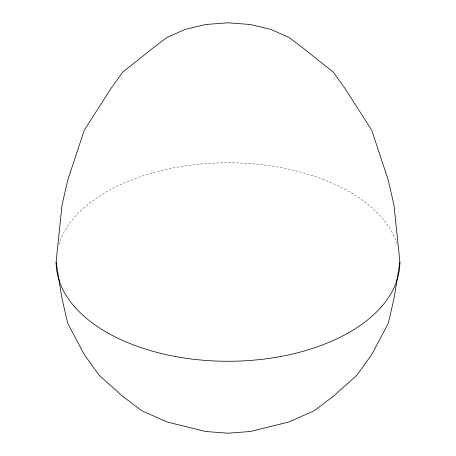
<?xml version="1.0" encoding="UTF-8"?>
<svg xmlns="http://www.w3.org/2000/svg" width="456" height="456" viewBox="0 0 456 456"><rect width="100%" height="100%" fill="white"/><g stroke="black" fill="none" stroke-linecap="round" stroke-linejoin="round"><path stroke-width="0.34" stroke-dasharray="2.28 1.71" d="M58.795 244.547A171.889 99.243 0 0 1 228 162.792A171.889 99.243 0 0 1 397.204 244.547"/><path stroke-width="0.68" d="M56.111 262.035L61.965 205.365L67.625 180.553L84.212 130.313L110.597 89.051L122.738 72.128L153.569 47.612L167.227 37.335L185.028 29.446L205.753 24.493L228 22.8L250.247 24.493L270.972 29.446L288.773 37.335L302.431 47.612L333.262 72.128L345.403 89.051L371.788 130.313L388.375 180.553L394.035 205.365L399.889 262.035L394.035 298.361L388.375 323.167L371.788 354.454L356.917 375.18L333.262 396.361L313.945 410.896L288.773 422.045L250.247 431.507L228 433.2L205.753 431.507L167.227 422.045L142.055 410.896L122.738 396.361L99.083 375.18L84.212 354.454L67.625 323.167L61.965 298.361L56.111 262.035A171.889 99.243 0 0 0 228 361.272A171.889 99.243 0 0 0 399.889 262.035"/></g></svg>
